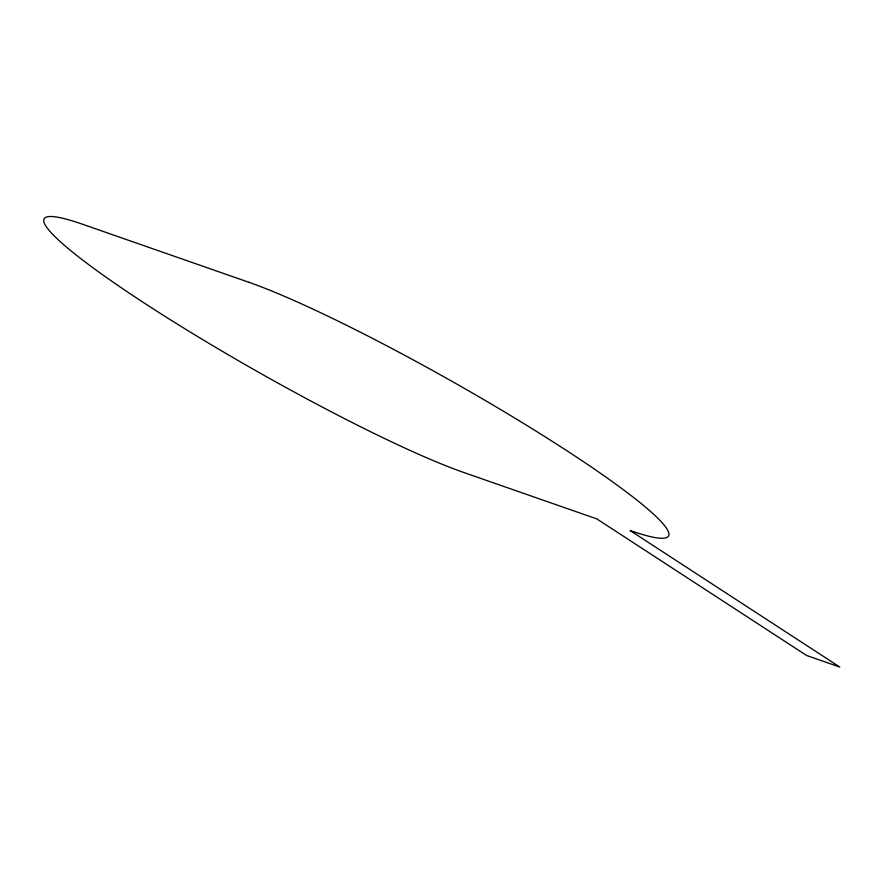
<?xml version="1.0" encoding="UTF-8"?>
<svg xmlns="http://www.w3.org/2000/svg" width="884" height="884" viewBox="0 0 884 884"><rect width="100%" height="100%" fill="white"/><g stroke="black" fill="none" stroke-linecap="round" stroke-linejoin="round"><path stroke-width="1.33" d="M248.758 282.239L82.577 224.26A263.266 27.979 29.5 0 0 145.396 303.787A263.266 27.979 29.5 0 0 463.89 472.531L596.833 518.908L806.562 655.464L839.8 667.055L630.071 530.51A263.266 27.979 29.5 0 0 567.241 450.973A263.266 27.979 29.5 0 0 248.758 282.239"/></g></svg>
